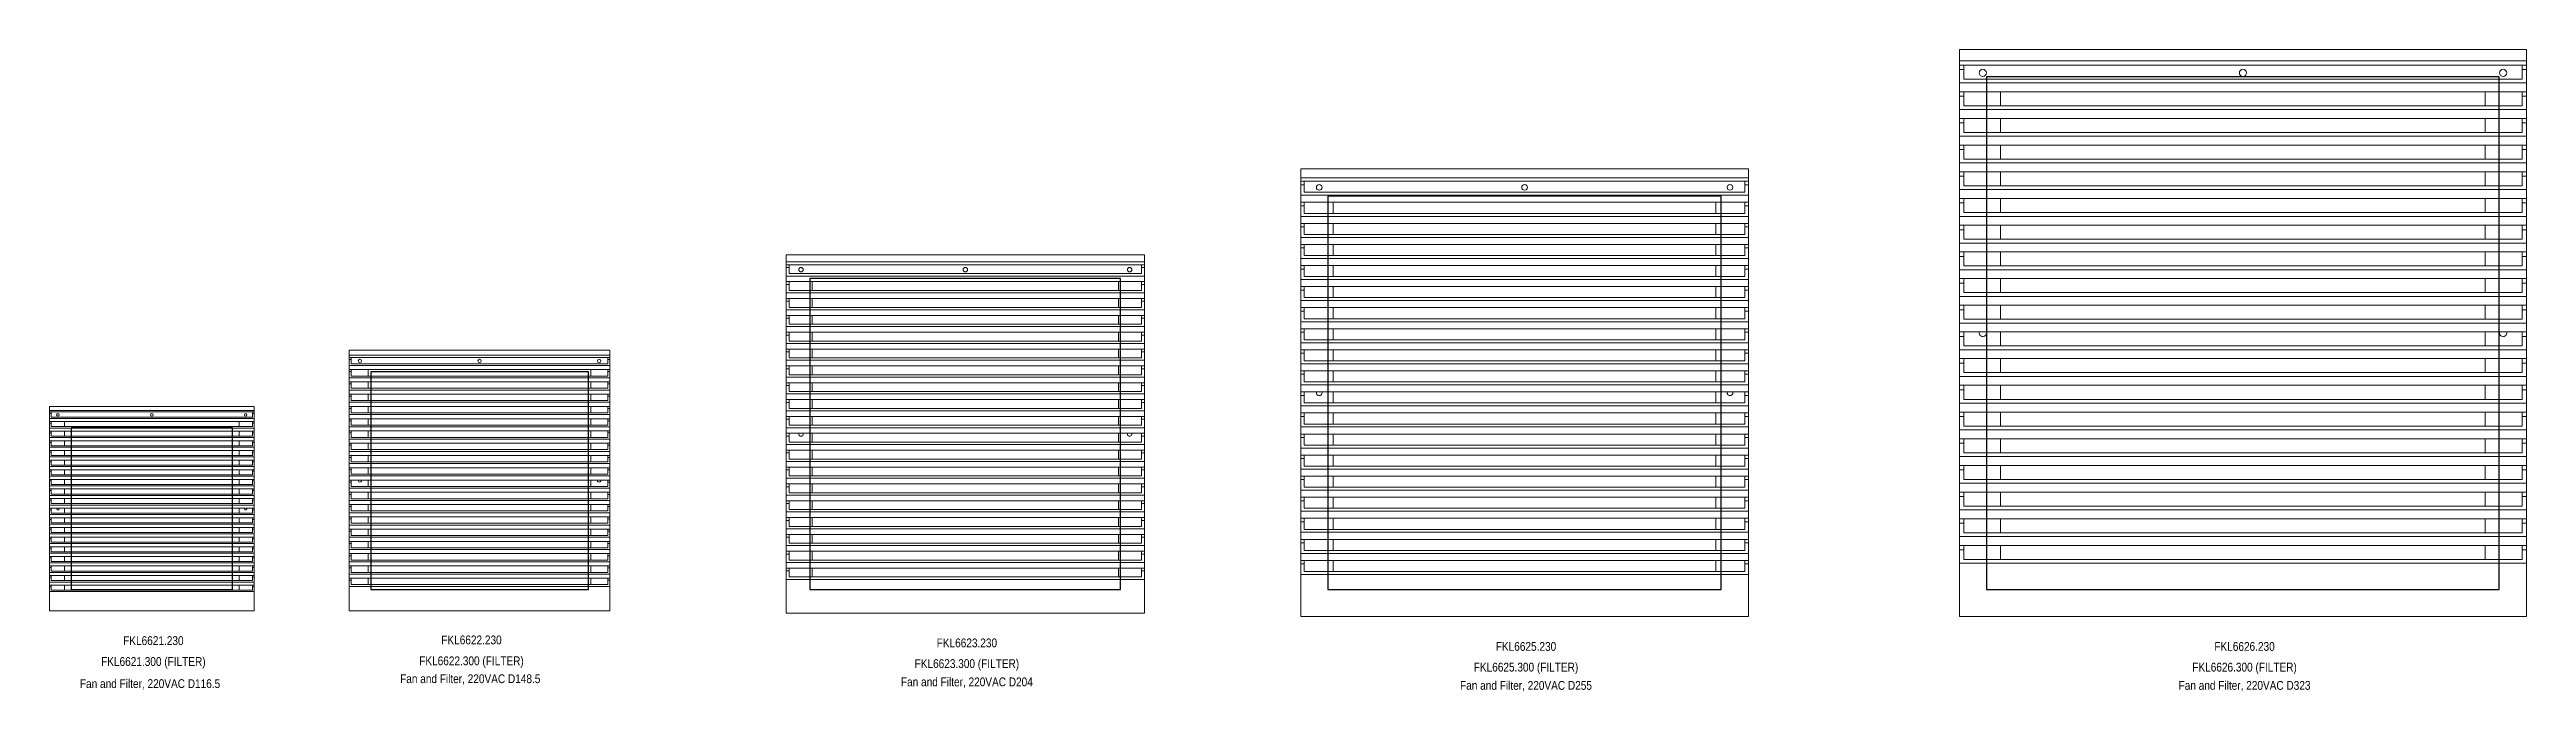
# Model space of a CAD drawing. Header units: millimetres. Extents: x 58 to 1469, y 83 to 449.
import ezdxf
from ezdxf.enums import TextEntityAlignment as Align

# ---------------------------------------------------------------- set-up
doc = ezdxf.new("R2010")
doc.units = ezdxf.units.MM
doc.layers.add('DIM', color=96, linetype='Continuous')
doc.layers.add('hw_Text', color=7, linetype='Continuous', lineweight=13)
doc.layers.add('Visible (ISO)', color=7, linetype='Continuous', lineweight=13)
doc.styles.add('Vietnam Arial NarrowH', font='txt')

# ---------------------------------------------------------------- blocks, each defined once
blk = doc.blocks.new('*U134')
at = {"layer": 'Visible (ISO)'}
for p, q in [((127.5, 127.5), (-127.5, 127.5)), ((-127.5, 127.5), (-127.5, 122.5)), ((127.5, 122.5), (127.5, 127.5)), ((-127.5, 120.5), (-127.5, 122.5)), ((-127.5, 122.5), (127.5, 122.5)), ((-127.5, 120.5), (127.5, 120.5)), ((-127.5, 118.5), (-127.5, 120.5)), ((-127.5, 112.5), (-127.5, 118.5)), ((-127.5, 118.5), (-125.5, 118.5)), ((-127.5, 108.5), (-127.5, 112.5)), ((127.5, 112.5), (-127.5, 112.5)), ((-125.5, 120.5), (-125.5, 118.5)), ((-125.5, 118.5), (-125.5, 114.2)), ((-125.5, 114.2), (125.5, 114.2)), ((125.5, 118.5), (125.5, 120.5)), ((125.5, 114.2), (125.5, 118.5)), ((125.5, 118.5), (127.5, 118.5)), ((127.5, 122.5), (127.5, 120.5)), ((127.5, 120.5), (127.5, 118.5)), ((127.5, 118.5), (127.5, 112.5)), ((127.5, 112.5), (127.5, 108.5)), ((-127.5, 106.5), (-127.5, 108.5)), ((-127.5, 108.5), (127.5, 108.5)), ((-127.5, 100.5), (-127.5, 106.5)), ((-127.5, 106.5), (-125.5, 106.5)), ((127.5, 100.5), (-127.5, 100.5)), ((-127.5, 96.5), (-127.5, 100.5)), ((-125.5, 108.5), (-125.5, 106.5)), ((-125.5, 106.5), (-125.5, 102.2)), ((-125.5, 102.2), (125.5, 102.2)), ((-109, 102.2), (-109, 108.5)), ((109, 108.5), (109, 102.2)), ((125.5, 106.5), (125.5, 108.5)), ((125.5, 106.5), (127.5, 106.5)), ((125.5, 102.2), (125.5, 106.5)), ((127.5, 108.5), (127.5, 106.5)), ((127.5, 106.5), (127.5, 100.5)), ((127.5, 100.5), (127.5, 96.5)), ((-127.5, 94.5), (-127.5, 96.5)), ((-127.5, 96.5), (127.5, 96.5)), ((-127.5, 88.5), (-127.5, 94.5)), ((-127.5, 94.5), (-125.5, 94.5)), ((-125.5, 96.5), (-125.5, 94.5)), ((-125.5, 94.5), (-125.5, 90.2)), ((-125.5, 90.2), (125.5, 90.2)), ((-109, 90.2), (-109, 96.5)), ((109, 96.5), (109, 90.2)), ((125.5, 94.5), (125.5, 96.5)), ((125.5, 94.5), (127.5, 94.5)), ((125.5, 90.2), (125.5, 94.5)), ((127.5, 96.5), (127.5, 94.5)), ((127.5, 94.5), (127.5, 88.5)), ((127.5, 88.5), (-127.5, 88.5)), ((-127.5, 84.5), (-127.5, 88.5)), ((-127.5, 82.5), (-127.5, 84.5)), ((-127.5, 84.5), (127.5, 84.5)), ((-127.5, 76.5), (-127.5, 82.5)), ((-127.5, 82.5), (-125.5, 82.5)), ((-125.5, 84.5), (-125.5, 82.5)), ((-125.5, 82.5), (-125.5, 78.2)), ((-125.5, 78.2), (125.5, 78.2)), ((-109, 78.2), (-109, 84.5)), ((109, 84.5), (109, 78.2)), ((125.5, 82.5), (125.5, 84.5)), ((125.5, 82.5), (127.5, 82.5)), ((125.5, 78.2), (125.5, 82.5)), ((127.5, 88.5), (127.5, 84.5)), ((127.5, 84.5), (127.5, 82.5)), ((127.5, 82.5), (127.5, 76.5)), ((127.5, 76.5), (-127.5, 76.5)), ((-127.5, 72.5), (-127.5, 76.5)), ((-127.5, 70.5), (-127.5, 72.5)), ((-127.5, 72.5), (127.5, 72.5)), ((-127.5, 64.5), (-127.5, 70.5)), ((-127.5, 70.5), (-125.5, 70.5)), ((-125.5, 72.5), (-125.5, 70.5)), ((-125.5, 70.5), (-125.5, 66.2)), ((-109, 66.2), (-109, 72.5)), ((109, 72.5), (109, 66.2)), ((125.5, 70.5), (125.5, 72.5)), ((125.5, 70.5), (127.5, 70.5)), ((125.5, 66.2), (125.5, 70.5)), ((127.5, 76.5), (127.5, 72.5)), ((127.5, 72.5), (127.5, 70.5)), ((127.5, 70.5), (127.5, 64.5)), ((127.5, 64.5), (-127.5, 64.5)), ((-127.5, 60.5), (-127.5, 64.5)), ((-127.5, 58.5), (-127.5, 60.5)), ((-127.5, 60.5), (127.5, 60.5)), ((-127.5, 52.5), (-127.5, 58.5)), ((-127.5, 58.5), (-125.5, 58.5)), ((-125.5, 66.2), (125.5, 66.2)), ((-125.5, 60.5), (-125.5, 58.5)), ((-125.5, 58.5), (-125.5, 54.2)), ((-109, 54.2), (-109, 60.5)), ((109, 60.5), (109, 54.2)), ((125.5, 58.5), (125.5, 60.5)), ((125.5, 58.5), (127.5, 58.5)), ((125.5, 54.2), (125.5, 58.5)), ((127.5, 64.5), (127.5, 60.5)), ((127.5, 60.5), (127.5, 58.5)), ((127.5, 58.5), (127.5, 52.5)), ((127.5, 52.5), (-127.5, 52.5)), ((-127.5, 48.5), (-127.5, 52.5)), ((-127.5, 46.5), (-127.5, 48.5)), ((-127.5, 48.5), (127.5, 48.5)), ((-127.5, 40.5), (-127.5, 46.5)), ((-127.5, 46.5), (-125.5, 46.5)), ((-125.5, 54.2), (125.5, 54.2)), ((-125.5, 48.5), (-125.5, 46.5)), ((-125.5, 46.5), (-125.5, 42.2)), ((-109, 42.2), (-109, 48.5)), ((109, 48.5), (109, 42.2)), ((125.5, 46.5), (125.5, 48.5)), ((125.5, 46.5), (127.5, 46.5)), ((125.5, 42.2), (125.5, 46.5)), ((127.5, 52.5), (127.5, 48.5)), ((127.5, 48.5), (127.5, 46.5)), ((127.5, 46.5), (127.5, 40.5)), ((127.5, 40.5), (-127.5, 40.5)), ((-127.5, 36.5), (-127.5, 40.5)), ((-127.5, 34.5), (-127.5, 36.5)), ((-127.5, 36.5), (127.5, 36.5)), ((-127.5, 28.5), (-127.5, 34.5)), ((-127.5, 34.5), (-125.5, 34.5)), ((-125.5, 42.2), (125.5, 42.2)), ((-125.5, 36.5), (-125.5, 34.5)), ((-125.5, 34.5), (-125.5, 30.2)), ((-109, 30.2), (-109, 36.5)), ((109, 36.5), (109, 30.2)), ((125.5, 34.5), (125.5, 36.5)), ((125.5, 34.5), (127.5, 34.5)), ((125.5, 30.2), (125.5, 34.5)), ((127.5, 40.5), (127.5, 36.5)), ((127.5, 36.5), (127.5, 34.5)), ((127.5, 34.5), (127.5, 28.5)), ((127.5, 28.5), (-127.5, 28.5)), ((-127.5, 24.5), (-127.5, 28.5)), ((-127.5, 22.5), (-127.5, 24.5)), ((-127.5, 24.5), (127.5, 24.5)), ((-127.5, 16.5), (-127.5, 22.5)), ((-127.5, 22.5), (-125.5, 22.5)), ((-125.5, 30.2), (125.5, 30.2)), ((-125.5, 24.5), (-125.5, 22.5)), ((-125.5, 22.5), (-125.5, 18.2)), ((-109, 18.2), (-109, 24.5)), ((109, 24.5), (109, 18.2)), ((125.5, 22.5), (125.5, 24.5)), ((125.5, 22.5), (127.5, 22.5)), ((125.5, 18.2), (125.5, 22.5)), ((127.5, 28.5), (127.5, 24.5)), ((127.5, 24.5), (127.5, 22.5)), ((127.5, 22.5), (127.5, 16.5)), ((127.5, 16.5), (-127.5, 16.5)), ((-127.5, 12.5), (-127.5, 16.5)), ((-127.5, 10.5), (-127.5, 12.5)), ((-127.5, 12.5), (127.5, 12.5)), ((-125.5, 18.2), (125.5, 18.2)), ((-125.5, 12.5), (-125.5, 10.5)), ((-109, 6.2), (-109, 12.5)), ((109, 12.5), (109, 6.2)), ((125.5, 10.5), (125.5, 12.5)), ((127.5, 16.5), (127.5, 12.5)), ((127.5, 12.5), (127.5, 10.5)), ((-127.5, 4.5), (-127.5, 10.5)), ((-127.5, 10.5), (-125.5, 10.5)), ((127.5, 4.5), (-127.5, 4.5)), ((-127.5, 0.5), (-127.5, 4.5)), ((-127.5, -1.5), (-127.5, 0.5)), ((-127.5, 0.5), (127.5, 0.5)), ((-125.5, 10.5), (-125.5, 6.2)), ((-125.5, 6.2), (125.5, 6.2)), ((-125.5, 0.5), (-125.5, -1.5)), ((-109, -5.8), (-109, 0.5)), ((109, 0.5), (109, -5.8)), ((125.5, 10.5), (127.5, 10.5)), ((125.5, 6.2), (125.5, 10.5)), ((125.5, -1.5), (125.5, 0.5)), ((127.5, 10.5), (127.5, 4.5)), ((127.5, 4.5), (127.5, 0.5)), ((127.5, 0.5), (127.5, -1.5)), ((-127.5, -7.5), (-127.5, -1.5)), ((-127.5, -1.5), (-125.5, -1.5)), ((127.5, -7.5), (-127.5, -7.5)), ((-127.5, -11.5), (-127.5, -7.5)), ((-125.5, -1.5), (-125.5, -5.8)), ((-125.5, -5.8), (125.5, -5.8)), ((125.5, -1.5), (127.5, -1.5)), ((125.5, -5.8), (125.5, -1.5)), ((127.5, -1.5), (127.5, -7.5)), ((127.5, -7.5), (127.5, -11.5)), ((-127.5, -13.5), (-127.5, -11.5)), ((-127.5, -11.5), (127.5, -11.5)), ((-127.5, -19.5), (-127.5, -13.5)), ((-127.5, -13.5), (-125.5, -13.5)), ((127.5, -19.5), (-127.5, -19.5)), ((-127.5, -23.5), (-127.5, -19.5)), ((-125.5, -11.5), (-125.5, -13.5)), ((-125.5, -13.5), (-125.5, -17.8)), ((-125.5, -17.8), (125.5, -17.8)), ((-109, -17.8), (-109, -11.5)), ((109, -11.5), (109, -17.8)), ((125.5, -13.5), (125.5, -11.5)), ((125.5, -13.5), (127.5, -13.5)), ((125.5, -17.8), (125.5, -13.5)), ((127.5, -11.5), (127.5, -13.5)), ((127.5, -13.5), (127.5, -19.5)), ((127.5, -19.5), (127.5, -23.5)), ((-127.5, -25.5), (-127.5, -23.5)), ((-127.5, -23.5), (127.5, -23.5)), ((-127.5, -31.5), (-127.5, -25.5)), ((-127.5, -25.5), (-125.5, -25.5)), ((127.5, -31.5), (-127.5, -31.5)), ((-127.5, -35.5), (-127.5, -31.5)), ((-125.5, -23.5), (-125.5, -25.5)), ((-125.5, -25.5), (-125.5, -29.8)), ((-125.5, -29.8), (125.5, -29.8)), ((-109, -29.8), (-109, -23.5)), ((109, -23.5), (109, -29.8)), ((125.5, -25.5), (125.5, -23.5)), ((125.5, -25.5), (127.5, -25.5)), ((125.5, -29.8), (125.5, -25.5)), ((127.5, -23.5), (127.5, -25.5)), ((127.5, -25.5), (127.5, -31.5)), ((127.5, -31.5), (127.5, -35.5)), ((-127.5, -37.5), (-127.5, -35.5)), ((-127.5, -35.5), (127.5, -35.5)), ((-127.5, -43.5), (-127.5, -37.5)), ((-127.5, -37.5), (-125.5, -37.5)), ((127.5, -43.5), (-127.5, -43.5)), ((-127.5, -47.5), (-127.5, -43.5)), ((-125.5, -35.5), (-125.5, -37.5)), ((-125.5, -37.5), (-125.5, -41.8)), ((-125.5, -41.8), (125.5, -41.8)), ((-109, -41.8), (-109, -35.5)), ((109, -35.5), (109, -41.8)), ((125.5, -37.5), (125.5, -35.5)), ((125.5, -37.5), (127.5, -37.5)), ((125.5, -41.8), (125.5, -37.5)), ((127.5, -35.5), (127.5, -37.5)), ((127.5, -37.5), (127.5, -43.5)), ((127.5, -43.5), (127.5, -47.5)), ((-127.5, -49.5), (-127.5, -47.5)), ((-127.5, -47.5), (127.5, -47.5)), ((-127.5, -55.5), (-127.5, -49.5)), ((-127.5, -49.5), (-125.5, -49.5)), ((127.5, -55.5), (-127.5, -55.5)), ((-127.5, -59.5), (-127.5, -55.5)), ((-125.5, -47.5), (-125.5, -49.5)), ((-125.5, -49.5), (-125.5, -53.8)), ((-125.5, -53.8), (125.5, -53.8)), ((-109, -53.8), (-109, -47.5)), ((109, -47.5), (109, -53.8)), ((125.5, -49.5), (125.5, -47.5)), ((125.5, -49.5), (127.5, -49.5)), ((125.5, -53.8), (125.5, -49.5)), ((127.5, -47.5), (127.5, -49.5)), ((127.5, -49.5), (127.5, -55.5)), ((127.5, -55.5), (127.5, -59.5)), ((-127.5, -61.5), (-127.5, -59.5)), ((-127.5, -59.5), (127.5, -59.5)), ((-127.5, -67.5), (-127.5, -61.5)), ((-127.5, -61.5), (-125.5, -61.5)), ((-125.5, -59.5), (-125.5, -61.5)), ((-125.5, -61.5), (-125.5, -65.8)), ((-125.5, -65.8), (125.5, -65.8)), ((-109, -65.8), (-109, -59.5)), ((109, -59.5), (109, -65.8)), ((125.5, -61.5), (125.5, -59.5)), ((125.5, -61.5), (127.5, -61.5)), ((125.5, -65.8), (125.5, -61.5)), ((127.5, -59.5), (127.5, -61.5)), ((127.5, -61.5), (127.5, -67.5)), ((127.5, -67.5), (-127.5, -67.5)), ((-127.5, -71.5), (-127.5, -67.5)), ((-127.5, -73.5), (-127.5, -71.5)), ((-127.5, -71.5), (127.5, -71.5)), ((-127.5, -79.5), (-127.5, -73.5)), ((-127.5, -73.5), (-125.5, -73.5)), ((-125.5, -71.5), (-125.5, -73.5)), ((-125.5, -73.5), (-125.5, -77.8)), ((-125.5, -77.8), (125.5, -77.8)), ((-109, -77.8), (-109, -71.5)), ((109, -71.5), (109, -77.8)), ((125.5, -73.5), (125.5, -71.5)), ((125.5, -73.5), (127.5, -73.5)), ((125.5, -77.8), (125.5, -73.5)), ((127.5, -67.5), (127.5, -71.5)), ((127.5, -71.5), (127.5, -73.5)), ((127.5, -73.5), (127.5, -79.5)), ((127.5, -79.5), (-127.5, -79.5)), ((-127.5, -83.5), (-127.5, -79.5)), ((-127.5, -85.5), (-127.5, -83.5)), ((-127.5, -83.5), (127.5, -83.5)), ((-127.5, -91.5), (-127.5, -85.5)), ((-127.5, -85.5), (-125.5, -85.5)), ((-125.5, -83.5), (-125.5, -85.5)), ((-125.5, -85.5), (-125.5, -89.8)), ((-109, -89.8), (-109, -83.5)), ((109, -83.5), (109, -89.8)), ((125.5, -85.5), (125.5, -83.5)), ((125.5, -85.5), (127.5, -85.5)), ((125.5, -89.8), (125.5, -85.5)), ((127.5, -79.5), (127.5, -83.5)), ((127.5, -83.5), (127.5, -85.5)), ((127.5, -85.5), (127.5, -91.5)), ((127.5, -91.5), (-127.5, -91.5)), ((-127.5, -95.5), (-127.5, -91.5)), ((-127.5, -97.5), (-127.5, -95.5)), ((-127.5, -95.5), (127.5, -95.5)), ((-127.5, -103.5), (-127.5, -97.5)), ((-127.5, -97.5), (-125.5, -97.5)), ((-125.5, -89.8), (125.5, -89.8)), ((-125.5, -95.5), (-125.5, -97.5)), ((-125.5, -97.5), (-125.5, -101.8)), ((-109, -101.8), (-109, -95.5)), ((109, -95.5), (109, -101.8)), ((125.5, -97.5), (125.5, -95.5)), ((125.5, -97.5), (127.5, -97.5)), ((125.5, -101.8), (125.5, -97.5)), ((127.5, -91.5), (127.5, -95.5)), ((127.5, -95.5), (127.5, -97.5)), ((127.5, -97.5), (127.5, -103.5)), ((127.5, -103.5), (-127.5, -103.5)), ((-127.5, -127.5), (-127.5, -103.5)), ((-125.5, -101.8), (125.5, -101.8)), ((127.5, -103.5), (127.5, -127.5)), ((127.5, -127.5), (-127.5, -127.5))]:
    blk.add_line(p, q, dxfattribs=at)
for centre in [(-117, 117), (0, 117), (117, 117)]:
    blk.add_circle(centre, 1.62, dxfattribs=at)
for centre in [(-117, 0), (117, 0)]:
    blk.add_arc(centre, 1.62, 162.0341, 17.9659, dxfattribs=at)

msp = doc.modelspace()

# ---------------------------------------------------------------- linework, layer by layer
at = {"color": 2}
for points in [[(1161.5, 141.6), (1453.5, 141.6), (1453.5, 433.6), (1161.5, 433.6)], [(786.3, 141.6), (1010.3, 141.6), (1010.3, 365.6), (786.3, 365.6)], [(491.2, 141.6), (668.2, 141.6), (668.2, 318.6), (491.2, 318.6)], [(241, 141.6), (365, 141.6), (365, 265.6), (241, 265.6)], [(70.3, 141.6), (162.3, 141.6), (162.3, 233.6), (70.3, 233.6)]]:
    msp.add_lwpolyline(points, close=True, dxfattribs=at)

# ---------------------------------------------------------------- block references
at = {"layer": 'DIM', "color": 0, "lineweight": 13}
for p, xscale, yscale, zscale in [((1307.5, 287.6), 1.266666666662786, 1.266666666662786, 1.266666666662786), ((579.7, 230.1), 0.8000000000029103, 0.8000000000029103, 0.8000000000029103), ((303, 203.6), 0.5823529411718483, 0.5823529411718483, 0.5823529411718483), ((116.3, 187.6), 0.456862745093531, 0.456862745093531, 0.456862745093531)]:
    msp.add_blockref('*U134', p, dxfattribs=dict(at, xscale=xscale, yscale=yscale, zscale=zscale))
msp.add_blockref('*U134', (898.3, 253.6), dxfattribs=at)

# ---------------------------------------------------------------- texts
at = {"layer": 'hw_Text', "style": 'Vietnam Arial NarrowH'}
for s, p in [('FKL6621.230', (117.2, 112.4)), ('FKL6622.230', (298.4, 112.8)), ('FKL6623.230', (580.6, 111.1)), ('FKL6621.300 (FILTER)', (117.2, 100.5)), ('FKL6622.300 (FILTER)', (298.4, 100.9)), ('FKL6623.300 (FILTER)', (580.6, 99.3)), ('FKL6625.300 (FILTER)', (899.1, 97.3)), ('FKL6625.230', (899.1, 109.1)), ('FKL6626.300 (FILTER)', (1308.4, 97.3)), ('FKL6626.230', (1308.4, 109.1)), ('Fan and Filter, 220VAC D116.5', (115.3, 87.9)), ('Fan and Filter, 220VAC D148.5', (297.7, 90.7)), ('Fan and Filter, 220VAC D204', (580.6, 88.9)), ('Fan and Filter, 220VAC D255', (899.1, 86.9)), ('Fan and Filter, 220VAC D323', (1308.4, 86.9))]:
    msp.add_text(s, height=5, dxfattribs=at).set_placement(p, align=Align.MIDDLE_CENTER)

doc.saveas('drawing.dxf')
